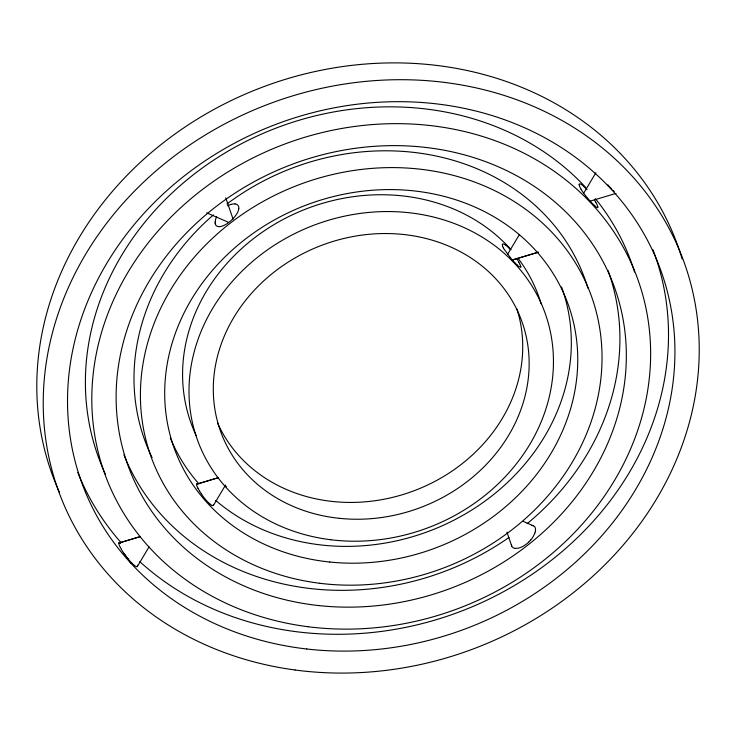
<?xml version="1.0" encoding="UTF-8"?>
<svg xmlns="http://www.w3.org/2000/svg" width="736" height="736" viewBox="0 0 736 736"><rect width="100%" height="100%" fill="white"/><g stroke="black" fill="none" stroke-linecap="round" stroke-linejoin="round"><path stroke-width="1.1" d="M534.833 533.214L533.204 536.535A15.07 7.415 -43.5 0 1 530.73 540.012M136.997 566.637A15.079 2.723 50.2 0 0 137.448 566.352L149.086 546.811M211.876 505.347L213.035 505.641A13.726 2.567 49.5 0 0 213.449 505.356L225.52 485.079M507.684 254.196L519.257 234.802M583.547 193.43L595.884 172.739M502.384 244.297L503.571 243.956L505.292 244.858M538.393 252.181L512.256 260.01L538.209 252.236M196.687 484.178L218.362 477.682L196.871 484.122A13.726 1.849 54.6 0 0 196.613 484.38M118.974 543.002L139.812 536.756M589.656 201.287L616.05 193.384M119.195 542.938L139.904 536.728M219.576 226.605L218.73 226.605A15.456 6.918 -45.9 0 1 217.23 226.302A15.585 6.983 -46.5 0 1 216.117 225.51A15.668 7.02 -46.7 0 1 215.216 223.68M515.255 548.403L518.172 548.2A15.07 7.378 -42.4 0 0 520.453 547.474A14.987 7.48 -42.9 0 0 522.854 546.37A14.913 7.572 -43.3 0 0 528.623 542.184M235.06 203.927L234.158 203.881A15.042 7.231 -41.5 0 0 231.076 204.415M196.871 484.122L197.45 484.325M206.706 212.86L228.261 222.226M523.121 521.336L533.407 525.808M518.494 266.331L520.83 267.343A15.916 2.024 55.6 0 0 520.84 266.69M509.974 257.122L504.399 249.559M123.528 552.773L131.091 563.417M201.489 494.114L199.511 491.022M516.939 258.796L518.816 262.08M506.948 532.137L511.713 546.002M225.75 197.828L233.1 219.19M519.782 263.985A16.017 1.996 56.1 0 1 520.784 266.616M518.687 261.933A15.916 2.006 56 0 1 519.644 263.819M510.241 249.513A14.058 3.165 54.1 0 0 506.782 246.008A14.278 3.128 53.8 0 0 505.246 244.775M502.532 245.723A15.916 3.082 48.5 0 1 502.403 244.315M503.369 247.765A16.017 3.137 48.1 0 1 502.476 245.668M504.298 249.486A15.916 3.1 48.2 0 1 503.258 247.673M509.928 257.14A14.278 1.582 50.3 0 0 512.9 260.618A14.058 1.38 50.1 0 0 514.712 262.577M517.058 264.96A14.058 1.343 50.1 0 1 514.63 262.43M518.365 266.156A14.278 1.454 50.4 0 1 516.985 264.85M226.467 486.928A13.92 3.119 54.1 0 1 225.593 485.962M516.911 308.954A160.356 140.116 -20.9 0 1 414.57 490.562A160.356 140.116 -20.9 0 1 217.497 422.85M518.3 258.63A185.03 161.672 -20.9 0 1 541.135 303.839M196.236 435.629A185.03 161.672 -20.9 0 1 275.108 223.965A185.03 161.672 -20.9 0 1 511.005 249.697M535.394 531.116A15.41 6.928 -46.2 0 0 534.032 526.13A15.346 6.882 -45.5 0 0 531.907 525.467M535.385 531.125A15.346 6.964 -45.6 0 1 534.778 533.232M530.656 539.985A14.978 7.452 -43.4 0 1 528.595 542.147M515.283 548.366A15.346 7.194 -39.7 0 1 513.001 547.621A15.401 7.204 -39.1 0 1 511.428 544.511M595.737 202.115A15.502 2.125 54.7 0 1 597.807 207.083M594.458 199.953A15.364 2.217 54.2 0 1 595.691 202.078M583.62 186.254A14.518 2.944 53.4 0 1 587.006 189.732M583.565 186.144A14.646 2.935 53.2 0 0 582.066 184.929A14.812 2.87 52.7 0 0 580.833 184.156A15.014 2.815 52 0 0 579.94 183.862A15.208 2.788 51.1 0 0 579.37 184.018A15.364 2.797 50.3 0 0 579.168 184.626M581.302 189.566A15.502 2.834 49.7 0 1 579.177 184.635M581.109 189.41A15.364 2.732 49.8 0 0 582.461 191.498A15.208 2.539 50.3 0 0 584.007 193.688A15.014 2.309 50.6 0 0 585.746 195.978M587.678 198.343A14.812 2.07 50.8 0 1 585.755 195.978M595.222 206.273A14.637 1.776 50.9 0 1 593.805 204.967M587.705 198.251A14.637 1.776 50.9 0 0 589.637 200.523A14.518 1.72 50.7 0 0 593.915 205.142M595.185 206.218A14.812 1.895 51.4 0 0 596.326 207.129A15.014 2.015 52.1 0 0 597.144 207.58A15.208 2.107 53 0 0 597.687 207.616A15.364 2.153 53.8 0 0 597.871 207.166M608.019 270.434A259.044 226.348 -20.9 0 1 527.105 523.701M508.999 537.455A259.044 226.348 -20.9 0 1 123.887 454.765M595.433 198.729A283.719 247.903 -20.9 0 1 634.542 271.989M105.524 474.472A283.719 247.903 -20.9 0 1 225.869 152.472A283.719 247.903 -20.9 0 1 585.727 187.505M614.238 191.48A15.419 2.475 52.1 0 1 613.143 190.504M611.929 189.336A15.419 2.475 52.1 0 1 607.899 184.874M137.411 565.082A15.134 2.76 49.6 0 1 137.448 566.343M137.025 566.674A15.014 2.732 51.2 0 1 136.289 566.591A14.941 2.778 52 0 1 135.24 566.058A14.858 2.843 52.7 0 1 133.86 565.046M133.768 564.871A14.784 2.88 52.9 0 1 132.176 563.436M132.213 563.528A14.729 2.972 53.3 0 1 127.825 558.661M127.834 558.606A14.784 2.843 53.2 0 1 126.031 556.278A14.858 2.686 53.2 0 1 124.366 553.932M123.436 552.727A15.014 2.42 53.5 0 1 121.33 549.341M121.541 549.525A15.079 2.199 54.1 0 1 120.419 547.52M118.901 543.205A15.079 2.199 54.1 0 1 119.214 542.901A15.014 2.107 52.9 0 1 119.904 543.232A14.941 2.033 52.1 0 1 120.364 543.527M120.318 547.418A15.134 2.125 54.4 0 1 118.855 543.186M652.952 249.706A308.384 269.459 -20.9 0 1 518.061 583.335A308.384 269.459 -20.9 0 1 139.803 561.632M121.109 542.671A308.384 269.459 -20.9 0 1 77.786 472.365M59.386 492.163A333.058 291.014 -20.9 0 1 263.341 86.82A333.058 291.014 -20.9 0 1 682.143 259.044M213.514 504.666A13.782 2.613 48.8 0 1 213.44 505.347M211.922 505.42A13.46 2.714 52.9 0 1 210.146 504.252M210.045 504.059A13.368 2.751 53.2 0 1 208.601 502.762M208.638 502.863A13.294 2.861 53.8 0 1 204.654 498.438A13.368 2.714 53.6 0 1 203.044 496.266A13.46 2.521 53.6 0 1 201.563 494.132M199.622 491.114A13.726 1.932 54.8 0 1 198.048 488.318M197.92 488.18A13.782 1.831 55.2 0 1 196.586 484.343M238.823 208.674A15.622 7.314 -38.8 0 0 236.624 204.369A15.465 7.259 -39.6 0 0 235.032 203.955M231.076 204.406A14.794 7.259 -42.4 0 0 228.758 205.28A14.582 7.314 -43.1 0 0 227.562 205.859M215.4 220.027A15.272 7.139 -44.8 0 1 216.678 216.761M215.188 222.171A15.456 6.918 -45.9 0 1 215.519 220.202M215.252 223.753A15.585 6.983 -46.5 0 1 215.142 222.079M219.549 226.651A15.033 6.56 -43.9 0 0 222.438 226.026A14.794 6.311 -43 0 0 224.692 225.05A14.582 6.063 -42.4 0 0 227.056 223.67A14.453 5.86 -42.1 0 0 232.613 219.08A14.582 6.008 -42 0 0 234.563 216.918A14.794 6.265 -41.8 0 0 236.192 214.737L236.928 213.679A15.272 6.872 -40.7 0 0 238.317 210.616A15.465 7.112 -39.9 0 0 238.758 208.702M561.513 286.92A209.705 183.227 -20.9 0 1 470.433 510.867A209.705 183.227 -20.9 0 1 215.722 500.452M198.886 483.846A209.705 183.227 -20.9 0 1 170.283 437.892M226.964 203.992A234.37 204.792 -20.9 0 1 587.944 288.245M152.094 457.599A234.37 204.792 -20.9 0 1 213.376 214.949M339.379 518.328A160.356 140.116 -20.9 0 0 521.106 319.378A160.356 140.116 -20.9 0 0 253.184 291.456A160.356 140.116 -20.9 0 0 339.379 518.328M330.795 539.746A185.03 161.672 -20.9 0 0 545.321 313.748A185.03 161.672 -20.9 0 0 237.562 275.669A185.03 161.672 -20.9 0 0 330.795 539.746M318.688 605.562A259.044 226.348 -20.9 0 0 613.695 285.218A259.044 226.348 -20.9 0 0 181.295 238.381A259.044 226.348 -20.9 0 0 318.688 605.562M308.099 626.732A283.719 247.903 -20.9 0 0 638.508 281.308A283.719 247.903 -20.9 0 0 167.063 221.122A283.719 247.903 -20.9 0 0 308.099 626.732M306.792 649.005A308.384 269.459 -20.9 0 0 660.468 269.459A308.384 269.459 -20.9 0 0 146.409 210.698A308.384 269.459 -20.9 0 0 306.792 649.005M295.072 669.999A333.058 291.014 -20.9 0 0 685.602 266.542A333.058 291.014 -20.9 0 0 133.004 192.63A333.058 291.014 -20.9 0 0 295.072 669.999M329.774 562.028A209.705 183.227 -20.9 0 0 567.162 301.668A209.705 183.227 -20.9 0 0 216.734 265.475A209.705 183.227 -20.9 0 0 329.774 562.028M319.755 583.28A234.37 204.792 -20.9 0 0 591.818 297.261A234.37 204.792 -20.9 0 0 202.096 248.621A234.37 204.792 -20.9 0 0 319.755 583.28"/></g></svg>
